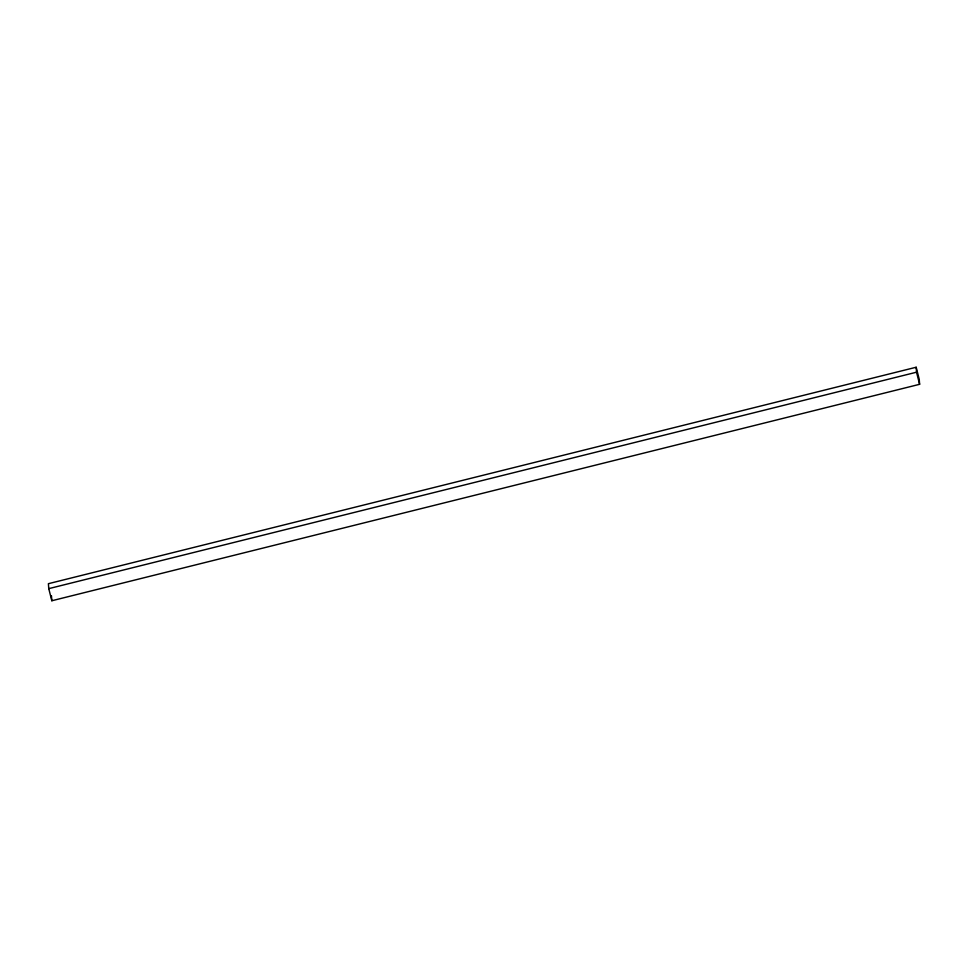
<?xml version="1.0" encoding="UTF-8"?>
<svg xmlns="http://www.w3.org/2000/svg" width="968" height="968" viewBox="0 0 968 968"><rect width="100%" height="100%" fill="white"/><g stroke="black" fill="none" stroke-linecap="round" stroke-linejoin="round"><path stroke-width="1.45" d="M916.176 367.247L48.4 583.692L48.763 588.641L51.824 600.753L919.6 384.308L919.237 379.359L916.176 367.247L916.539 372.208L919.6 384.308M48.763 588.641L916.539 372.208M51.461 595.792L51.824 600.753"/></g></svg>
